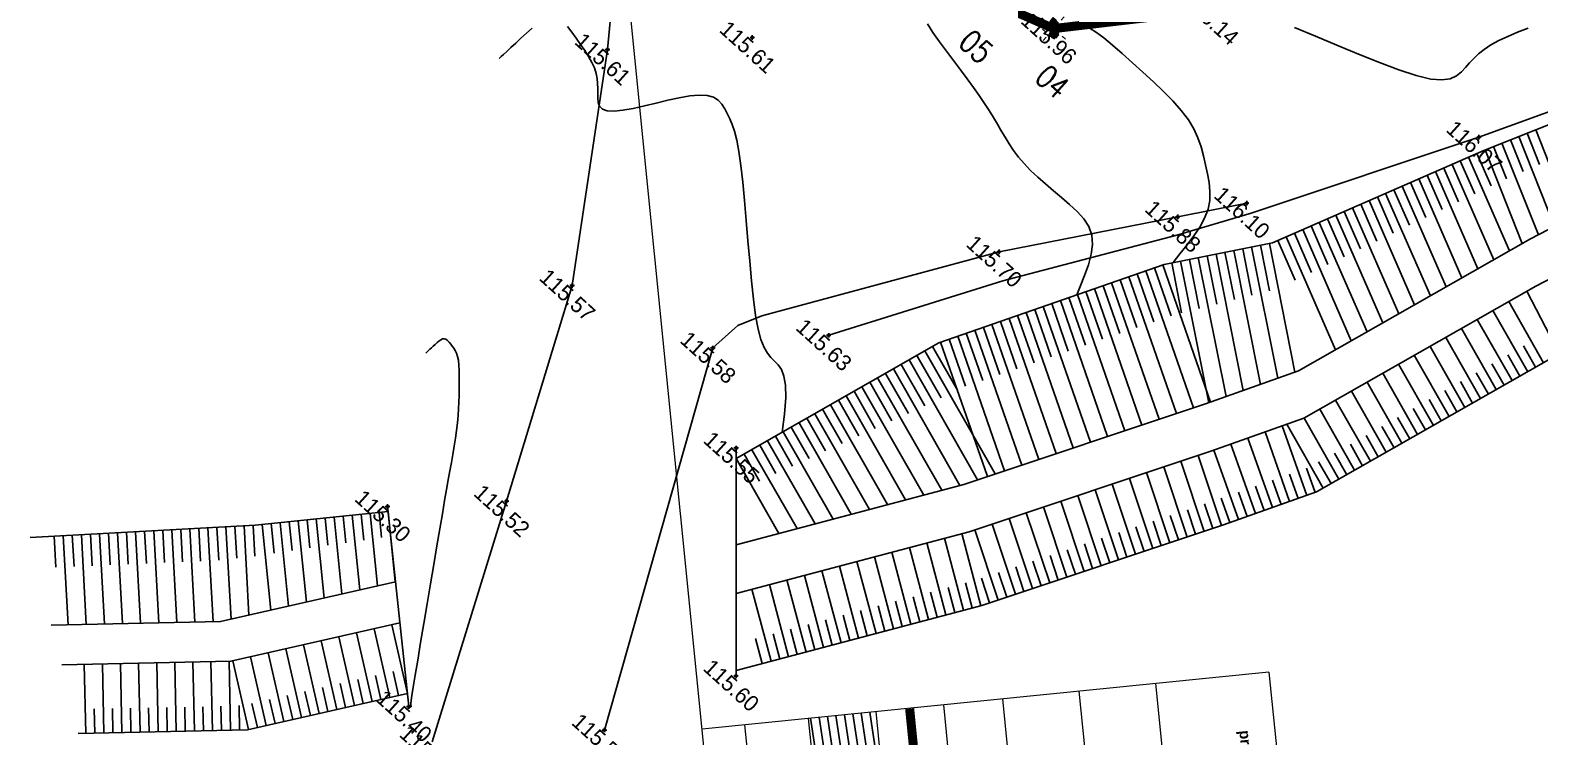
# Model space of a CAD drawing. Extents: x -85466713 to -87592, y -94413748 to -55832.
# Drawn here: x -196662.43 to -196629.07, y -55964.8 to -55949.19 of the extents above; entities that cross this region are included whole.
import ezdxf
from ezdxf.enums import TextEntityAlignment as Align

# ---------------------------------------------------------------- set-up
doc = ezdxf.new("R2010")
doc.units = 0
doc.header["$MEASUREMENT"] = 0
doc.header["$PDMODE"] = 34
doc.header["$PDSIZE"] = 0.05
doc.linetypes.add('ACAD_ISO04W100', pattern=[30, 24, -3, 0, -3])
doc.linetypes.add('DASHED', pattern=[70, 50, -20])
for name, color, linetype in [('0_coordinates', 1, 'Continuous'), ('0_PROP.trama', 251, 'Continuous'), ('0_PROPfinal', 4, 'Continuous'), ('CV', 8, 'Continuous'), ('CVD', 6, 'Continuous'), ('LEVTP_BERMA', 6, 'Continuous'), ('LEVTP_MURO', 1, 'Continuous'), ('LEVTP_RIBEIRA', 8, 'Continuous'), ('POINTS', 2, 'Continuous'), ('Z', 1, 'Continuous')]:
    doc.layers.add(name, color=color, linetype=linetype)
doc.layers.add('0_folha', color=7, linetype='Continuous', lineweight=9)
doc.layers.add('0_Limites_Terreno', color=30, linetype='DASHED', lineweight=35)
doc.styles.add('coordinates', font='romans', dxfattribs={"width": 0.8})
doc.styles.add('creativespace', font='GOTHIC.TTF')

# ---------------------------------------------------------------- blocks, each defined once
blk = doc.blocks.new('mk_02')
at = {"linetype": 'ACAD_ISO04W100', "ltscale": 0.001}
for points in [[(-0.25, 0.25), (0, 0.25), (0, 0), (-0.25, 0)], [(0.25, -0.25), (0, -0.25), (0, 0), (0.25, 0)]]:
    blk.add_hatch(color=9, dxfattribs=at).paths.add_polyline_path(points)
for p, q in [((0, -0.5), (0, 0.5)), ((-0.5, 0), (0.5, 0)), ((-0.25, 0.25), (0.25, 0.25)), ((-0.25, 0.25), (-0.25, -0.25)), ((0.25, 0.25), (0.25, -0.25)), ((-0.25, -0.25), (0.25, -0.25))]:
    blk.add_line(p, q, dxfattribs=at)
blk = doc.blocks.new('20240619.EP_LA_V04s.muro')
at = {"layer": '0_PROP.trama'}
h = blk.add_hatch(dxfattribs=at)
h.set_pattern_fill('ANSI31', color=5, scale=1.5, angle=-42.143)
h.set_pattern_definition([(320.71392, (-87648.0531, -65741.7079), (0.11872367, 0.14512388), [])])
h.paths.add_polyline_path([(-87791.329, -65636.76), (-87792.336, -65637.872), (-87790.111, -65639.885), (-87789.105, -65638.773)])
at = {"layer": '0_folha'}
for p, q in [((-87766.484, -65664.448), (-87843.777, -65594.503)), ((-87785.471, -65630.286), (-87793.918, -65639.621))]:
    blk.add_line(p, q, dxfattribs=at)
at = {"layer": '0_folha', "color": 7}
for p, q in [((-87785.471, -65630.286), (-87762.924, -65650.69)), ((-87787.162, -65632.155), (-87764.615, -65652.558)), ((-87788.303, -65633.416), (-87760.868, -65658.242)), ((-87789.444, -65634.676), (-87762.009, -65659.503)), ((-87790.323, -65635.648), (-87772.833, -65651.475)), ((-87790.323, -65635.648), (-87772.833, -65651.475)), ((-87791.329, -65636.76), (-87773.839, -65652.587)), ((-87792.336, -65637.872), (-87774.846, -65653.699)), ((-87792.336, -65637.872), (-87774.846, -65653.699)), ((-87793.285, -65638.921), (-87765.85, -65663.748))]:
    blk.add_line(p, q, dxfattribs=at)
at = {"layer": '0_Limites_Terreno', "ltscale": 0.02, "const_width": 0.2, "flags": 128}
blk.add_lwpolyline([(-87781.781, -65601.29), (-87775.512, -65593.673), (-87769.826, -65586.055), (-87769.145, -65585.075), (-87800.258, -65566.932), (-87824.885, -65599.053), (-87825.775, -65600.168), (-87821.282, -65605.131), (-87819.31, -65607.764), (-87816.323, -65611.177), (-87813.849, -65613.468), (-87811.47, -65615.392), (-87806.577, -65618.912), (-87801.091, -65622.497), (-87799.787, -65623.349), (-87798.54, -65622.935), (-87796.168, -65620.22), (-87792.158, -65615.619), (-87787.572, -65608.837)], close=True, dxfattribs=at)
blk.add_lwpolyline([(-87790.818, -65636.211), (-87788.601, -65638.217)], dxfattribs=at)
at = {"layer": 'CV', "linetype": 'Continuous'}
for points in [[(-87790.774, -65615.893, 0), (-87790.883, -65616.115, 0), (-87790.982, -65616.329, 0), (-87791.067, -65616.531, 0), (-87791.133, -65616.72, 0), (-87791.133, -65616.72, 0), (-87791.178, -65616.891, 0), (-87791.204, -65617.048, 0), (-87791.216, -65617.193, 0), (-87791.219, -65617.331, 0), (-87791.217, -65617.466, 0), (-87791.217, -65617.466, 0), (-87791.217, -65617.6, 0), (-87791.237, -65617.736, 0), (-87791.297, -65617.875, 0), (-87791.416, -65618.019, 0), (-87791.613, -65618.169, 0), (-87791.613, -65618.169, 0), (-87791.903, -65618.327, 0), (-87792.272, -65618.49, 0), (-87792.699, -65618.659, 0), (-87793.167, -65618.831, 0), (-87793.654, -65619.004, 0), (-87793.654, -65619.004, 0), (-87794.141, -65619.177, 0), (-87794.609, -65619.344, 0)], [(-87800.677, -65624.73, 0), (-87800.46, -65624.793, 0), (-87800.218, -65624.846, 0), (-87799.964, -65624.895, 0), (-87799.964, -65624.895, 0), (-87799.709, -65624.943, 0), (-87799.458, -65624.991, 0), (-87799.215, -65625.04, 0), (-87798.982, -65625.088, 0), (-87798.766, -65625.137, 0), (-87798.766, -65625.137, 0), (-87798.566, -65625.186, 0), (-87798.382, -65625.235, 0), (-87798.21, -65625.285, 0), (-87798.045, -65625.334, 0), (-87797.884, -65625.384, 0), (-87797.884, -65625.384, 0), (-87797.723, -65625.433, 0), (-87797.559, -65625.48, 0), (-87797.39, -65625.523, 0), (-87797.211, -65625.558, 0), (-87797.02, -65625.583, 0), (-87797.02, -65625.583, 0), (-87796.816, -65625.598, 0), (-87796.599, -65625.603, 0), (-87796.374, -65625.602, 0), (-87796.142, -65625.595, 0), (-87795.908, -65625.586, 0), (-87795.908, -65625.586, 0), (-87795.674, -65625.578, 0), (-87795.446, -65625.581, 0), (-87795.229, -65625.604, 0), (-87795.03, -65625.657, 0), (-87794.854, -65625.751, 0), (-87794.854, -65625.751, 0), (-87794.705, -65625.893, 0), (-87794.58, -65626.075, 0), (-87794.471, -65626.288, 0), (-87794.375, -65626.52, 0), (-87794.284, -65626.764, 0), (-87794.284, -65626.764, 0), (-87794.215, -65626.953, 0)], [(-87797.002, -65633.572, 0), (-87797.232, -65633.242, 0), (-87797.459, -65632.95, 0), (-87797.459, -65632.95, 0), (-87797.65, -65632.749, 0), (-87797.81, -65632.625, 0), (-87797.947, -65632.558, 0), (-87798.069, -65632.53, 0), (-87798.183, -65632.522, 0), (-87798.183, -65632.522, 0), (-87798.297, -65632.514, 0), (-87798.42, -65632.495, 0), (-87798.56, -65632.451, 0), (-87798.727, -65632.37, 0), (-87798.929, -65632.241, 0), (-87798.929, -65632.241, 0), (-87799.171, -65632.055, 0), (-87799.449, -65631.82, 0), (-87799.752, -65631.548, 0), (-87800.073, -65631.252, 0), (-87800.403, -65630.944, 0), (-87800.403, -65630.944, 0), (-87800.733, -65630.635, 0), (-87801.055, -65630.337, 0), (-87801.358, -65630.061, 0), (-87801.636, -65629.816, 0), (-87801.879, -65629.614, 0), (-87801.879, -65629.614, 0), (-87802.081, -65629.461, 0), (-87802.248, -65629.351, 0), (-87802.39, -65629.272, 0), (-87802.513, -65629.215, 0), (-87802.629, -65629.169, 0), (-87802.629, -65629.169, 0), (-87802.742, -65629.126, 0), (-87802.858, -65629.093, 0), (-87802.976, -65629.082, 0), (-87803.099, -65629.103, 0), (-87803.228, -65629.166, 0), (-87803.228, -65629.166, 0), (-87803.363, -65629.279, 0), (-87803.505, -65629.434, 0), (-87803.65, -65629.621, 0), (-87803.799, -65629.83, 0), (-87803.95, -65630.049, 0), (-87803.95, -65630.049, 0), (-87804.1, -65630.268, 0), (-87804.246, -65630.475, 0), (-87804.387, -65630.658, 0), (-87804.518, -65630.804, 0), (-87804.636, -65630.903, 0), (-87804.636, -65630.903, 0), (-87804.738, -65630.945, 0), (-87804.828, -65630.94, 0), (-87804.909, -65630.898, 0), (-87804.983, -65630.832, 0), (-87805.054, -65630.754, 0), (-87805.054, -65630.754, 0), (-87805.125, -65630.674, 0), (-87805.199, -65630.596, 0), (-87805.281, -65630.522, 0), (-87805.374, -65630.452, 0), (-87805.482, -65630.39, 0), (-87805.482, -65630.39, 0), (-87805.608, -65630.336, 0), (-87805.748, -65630.289, 0), (-87805.9, -65630.248, 0), (-87806.058, -65630.21, 0), (-87806.221, -65630.173, 0), (-87806.221, -65630.173, 0), (-87806.383, -65630.138, 0), (-87806.54, -65630.112, 0)], [(-87807.095, -65630.66, 0), (-87807.111, -65630.825, 0), (-87807.111, -65630.825, 0), (-87807.126, -65630.991, 0), (-87807.14, -65631.149, 0), (-87807.153, -65631.295, 0), (-87807.164, -65631.42, 0), (-87807.173, -65631.519, 0), (-87807.173, -65631.519, 0), (-87807.179, -65631.587, 0), (-87807.182, -65631.628, 0), (-87807.184, -65631.649, 0)], [(-87799.042, -65643.606, 0), (-87799.04, -65643.603, 0), (-87799.038, -65643.601, 0), (-87799.035, -65643.599, 0), (-87799.033, -65643.596, 0), (-87799.031, -65643.593, 0), (-87799.029, -65643.591, 0), (-87799.029, -65643.591, 0), (-87799.027, -65643.59, 0), (-87799.026, -65643.589, 0), (-87799.025, -65643.588, 0), (-87799.024, -65643.587, 0), (-87799.023, -65643.585, 0), (-87799.023, -65643.585, 0), (-87799.021, -65643.583, 0), (-87799.019, -65643.58, 0), (-87799.018, -65643.577, 0), (-87799.017, -65643.573, 0), (-87799.018, -65643.57, 0), (-87799.018, -65643.57, 0), (-87799.02, -65643.566, 0), (-87799.025, -65643.562, 0), (-87799.03, -65643.558, 0), (-87799.037, -65643.554, 0), (-87799.044, -65643.55, 0), (-87799.044, -65643.55, 0), (-87799.052, -65643.543, 0), (-87799.07, -65643.522, 0), (-87799.106, -65643.471, 0), (-87799.171, -65643.375, 0), (-87799.273, -65643.219, 0), (-87799.273, -65643.219, 0), (-87799.418, -65642.994, 0), (-87799.601, -65642.709, 0), (-87799.813, -65642.38, 0), (-87800.042, -65642.02, 0), (-87800.281, -65641.646, 0), (-87800.281, -65641.646, 0), (-87800.521, -65641.271, 0), (-87800.755, -65640.904, 0), (-87800.978, -65640.555, 0), (-87801.184, -65640.233, 0), (-87801.366, -65639.945, 0), (-87801.366, -65639.945, 0), (-87801.523, -65639.699, 0), (-87801.656, -65639.488, 0), (-87801.772, -65639.303, 0), (-87801.877, -65639.135, 0), (-87801.976, -65638.976, 0), (-87801.976, -65638.976, 0), (-87802.075, -65638.82, 0), (-87802.173, -65638.665, 0), (-87802.27, -65638.514, 0), (-87802.368, -65638.369, 0), (-87802.464, -65638.232, 0), (-87802.464, -65638.232, 0), (-87802.56, -65638.104, 0), (-87802.655, -65637.985, 0), (-87802.75, -65637.871, 0), (-87802.845, -65637.761, 0), (-87802.939, -65637.654, 0), (-87802.939, -65637.654, 0), (-87803.033, -65637.547, 0), (-87803.125, -65637.444, 0), (-87803.215, -65637.349, 0), (-87803.299, -65637.265, 0), (-87803.378, -65637.196, 0), (-87803.378, -65637.196, 0), (-87803.45, -65637.145, 0), (-87803.515, -65637.109, 0), (-87803.576, -65637.085, 0), (-87803.633, -65637.068, 0), (-87803.69, -65637.055, 0), (-87803.69, -65637.055, 0), (-87803.745, -65637.043, 0), (-87803.799, -65637.034, 0), (-87803.848, -65637.031, 0), (-87803.892, -65637.035, 0), (-87803.927, -65637.051, 0), (-87803.927, -65637.051, 0), (-87803.953, -65637.08, 0), (-87803.97, -65637.12, 0), (-87803.982, -65637.168, 0), (-87803.989, -65637.222, 0), (-87803.994, -65637.279, 0), (-87803.994, -65637.279, 0), (-87804, -65637.335, 0), (-87804.004, -65637.39, 0), (-87804.009, -65637.439, 0), (-87804.013, -65637.482, 0), (-87804.016, -65637.516, 0), (-87804.016, -65637.516, 0), (-87804.018, -65637.539, 0), (-87804.019, -65637.553, 0), (-87804.02, -65637.561, 0)]]:
    blk.add_polyline3d(points, dxfattribs=at)
at = {"layer": 'CVD', "linetype": 'Continuous'}
blk.add_polyline3d([(-87793.117, -65625.002, 0), (-87793.118, -65624.995, 0), (-87793.134, -65624.749, 0), (-87793.134, -65624.749, 0), (-87793.15, -65624.498, 0), (-87793.171, -65624.253, 0), (-87793.205, -65624.019, 0), (-87793.256, -65623.802, 0), (-87793.332, -65623.605, 0), (-87793.332, -65623.605, 0), (-87793.436, -65623.435, 0), (-87793.564, -65623.285, 0), (-87793.71, -65623.152, 0), (-87793.868, -65623.03, 0), (-87794.033, -65622.914, 0), (-87794.033, -65622.914, 0), (-87794.199, -65622.799, 0), (-87794.371, -65622.688, 0), (-87794.555, -65622.587, 0), (-87794.757, -65622.5, 0), (-87794.983, -65622.43, 0), (-87794.983, -65622.43, 0), (-87795.237, -65622.382, 0), (-87795.514, -65622.352, 0), (-87795.81, -65622.336, 0), (-87796.117, -65622.329, 0), (-87796.43, -65622.327, 0), (-87796.43, -65622.327, 0), (-87796.743, -65622.326, 0), (-87797.045, -65622.327, 0), (-87797.327, -65622.332, 0), (-87797.577, -65622.343, 0), (-87797.785, -65622.363, 0), (-87797.785, -65622.363, 0), (-87797.946, -65622.393, 0)], dxfattribs=at)
at = {"layer": 'LEVTP_BERMA', "linetype": 'Continuous'}
for p, q in [((-87787.101, -65612.981), (-87789.962, -65618.406)), ((-87789.962, -65618.406), (-87792.566, -65623.027)), ((-87792.789, -65622.931), (-87793.717, -65624.18)), ((-87793.717, -65624.18), (-87796.126, -65627.402)), ((-87793.459, -65624.488), (-87795.633, -65627.816)), ((-87805.541, -65629.892), (-87809.241, -65624.964)), ((-87796.126, -65627.402), (-87799.061, -65631.967)), ((-87795.633, -65627.816), (-87797.68, -65631.295)), ((-87802.622, -65634.284), (-87805.541, -65629.892)), ((-87799.061, -65631.967), (-87799.311, -65632.483)), ((-87799.311, -65632.483), (-87799.39, -65633.219)), ((-87799.39, -65633.219), (-87795.503, -65641.086)), ((-87800.5, -65638.787), (-87802.622, -65634.284)), ((-87798.149, -65643.836), (-87800.5, -65638.787))]:
    blk.add_line(p, q, dxfattribs=at)
at = {"layer": 'LEVTP_MURO', "linetype": 'Continuous'}
for p, q in [((-87792.566, -65623.027), (-87793.459, -65624.488)), ((-87794.15, -65638.247), (-87797.525, -65634.512)), ((-87802.371, -65640.64), (-87799.056, -65643.603))]:
    blk.add_line(p, q, dxfattribs=at)
at = {"layer": 'LEVTP_RIBEIRA', "color": 1, "linetype": 'Continuous', "elevation": 115.552}
for points in [[(-87797.367, -65634.687), (-87795.763, -65629.786), (-87793.234, -65625.159), (-87791.78, -65623.201), (-87789.685, -65618.554), (-87786.973, -65613.043), (-87785.302, -65610.599)], [(-87794.228, -65638.161), (-87791.166, -65633.449), (-87788.398, -65628.545), (-87787.365, -65626.627), (-87785.521, -65621.023), (-87783.336, -65615.166), (-87781.917, -65613.09)]]:
    blk.add_lwpolyline(points, dxfattribs=at)
at = {"layer": 'LEVTP_RIBEIRA', "color": 120, "linetype": 'Continuous', "elevation": 115.552}
for points in [[(-87796.092, -65636.097), (-87793.255, -65631.732), (-87790.488, -65626.828), (-87789.455, -65624.911), (-87787.61, -65619.306), (-87785.426, -65613.449), (-87784.088, -65611.492)], [(-87795.37, -65636.897), (-87792.466, -65632.428), (-87789.699, -65627.524), (-87788.665, -65625.607), (-87786.821, -65620.002), (-87784.636, -65614.145), (-87783.246, -65612.112)]]:
    blk.add_lwpolyline(points, dxfattribs=at)
at = {"layer": 'LEVTP_RIBEIRA', "linetype": 'Continuous'}
for points in [[(-87789.14, -65617.447), (-87787.262, -65618.372)], [(-87789.317, -65617.806), (-87787.402, -65618.748)], [(-87789.229, -65617.626), (-87788.565, -65617.953)], [(-87789.494, -65618.165), (-87787.542, -65619.125)], [(-87789.405, -65617.985), (-87788.729, -65618.318)], [(-87789.582, -65618.344), (-87788.893, -65618.683)], [(-87789.754, -65618.705), (-87789.04, -65619.027)], [(-87789.67, -65618.523), (-87787.676, -65619.505)], [(-87789.918, -65619.07), (-87789.191, -65619.398)], [(-87789.836, -65618.888), (-87787.778, -65619.815)], [(-87790.082, -65619.435), (-87789.342, -65619.768)], [(-87790, -65619.252), (-87787.903, -65620.197)], [(-87790.247, -65619.799), (-87789.493, -65620.139)], [(-87790.165, -65619.617), (-87788.029, -65620.58)], [(-87790.411, -65620.164), (-87789.643, -65620.51)], [(-87790.329, -65619.982), (-87788.155, -65620.962)], [(-87790.493, -65620.346), (-87788.281, -65621.344)], [(-87785.426, -65620.769), (-87786.893, -65620.222)], [(-87790.658, -65620.711), (-87788.406, -65621.726)], [(-87790.576, -65620.529), (-87789.794, -65620.881)], [(-87785.561, -65621.146), (-87787.037, -65620.66)], [(-87790.822, -65621.076), (-87788.532, -65622.108)], [(-87790.74, -65620.893), (-87789.945, -65621.251)], [(-87785.686, -65621.526), (-87787.162, -65621.04)], [(-87785.623, -65621.336), (-87786.14, -65621.166)], [(-87790.987, -65621.44), (-87788.658, -65622.49)], [(-87790.904, -65621.258), (-87790.096, -65621.622)], [(-87785.811, -65621.905), (-87787.287, -65621.42)], [(-87791.151, -65621.805), (-87788.784, -65622.872)], [(-87791.069, -65621.623), (-87790.247, -65621.993)], [(-87785.936, -65622.285), (-87787.412, -65621.8)], [(-87785.749, -65621.716), (-87786.265, -65621.545)], [(-87791.315, -65622.17), (-87788.91, -65623.254)], [(-87791.233, -65621.987), (-87790.398, -65622.364)], [(-87786.061, -65622.665), (-87787.537, -65622.179)], [(-87785.874, -65622.095), (-87786.39, -65621.925)], [(-87791.397, -65622.352), (-87790.549, -65622.734)], [(-87785.999, -65622.475), (-87786.515, -65622.305)], [(-87791.562, -65622.717), (-87790.7, -65623.105)], [(-87791.48, -65622.534), (-87789.035, -65623.636)], [(-87786.186, -65623.045), (-87787.662, -65622.559)], [(-87786.124, -65622.855), (-87786.64, -65622.685)], [(-87791.726, -65623.081), (-87790.85, -65623.476)], [(-87791.644, -65622.899), (-87789.161, -65624.018)], [(-87786.311, -65623.425), (-87787.788, -65622.939)], [(-87786.249, -65623.235), (-87786.765, -65623.065)], [(-87791.94, -65623.417), (-87791.118, -65624.027)], [(-87791.821, -65623.256), (-87789.494, -65624.984)], [(-87786.436, -65623.805), (-87787.913, -65623.319)], [(-87786.374, -65623.615), (-87786.891, -65623.445)], [(-87792.179, -65623.738), (-87791.34, -65624.361)], [(-87792.06, -65623.577), (-87789.686, -65625.34)], [(-87786.561, -65624.185), (-87788.038, -65623.699)], [(-87786.499, -65623.995), (-87787.016, -65623.825)], [(-87792.417, -65624.059), (-87791.562, -65624.694)], [(-87792.298, -65623.898), (-87789.878, -65625.696)], [(-87786.687, -65624.565), (-87788.163, -65624.079)], [(-87792.656, -65624.38), (-87791.784, -65625.027)], [(-87792.536, -65624.22), (-87790.07, -65626.051)], [(-87786.812, -65624.945), (-87788.288, -65624.459)], [(-87786.624, -65624.375), (-87787.141, -65624.205)], [(-87792.894, -65624.701), (-87792.006, -65625.361)], [(-87792.775, -65624.541), (-87790.261, -65626.407)], [(-87786.937, -65625.325), (-87788.413, -65624.839)], [(-87786.749, -65624.755), (-87787.266, -65624.585)], [(-87793.133, -65625.022), (-87792.229, -65625.693)], [(-87793.013, -65624.862), (-87790.453, -65626.763)], [(-87786.874, -65625.135), (-87787.391, -65624.965)], [(-87793.344, -65625.361), (-87792.359, -65625.899)], [(-87793.248, -65625.185), (-87790.432, -65626.725)], [(-87787.062, -65625.705), (-87788.538, -65625.219)], [(-87786.999, -65625.515), (-87787.516, -65625.345)], [(-87793.536, -65625.712), (-87792.552, -65626.25)], [(-87793.44, -65625.536), (-87790.627, -65627.074)], [(-87787.187, -65626.085), (-87788.663, -65625.599)], [(-87787.124, -65625.895), (-87787.641, -65625.725)], [(-87793.728, -65626.063), (-87792.746, -65626.6)], [(-87793.632, -65625.887), (-87790.823, -65627.422)], [(-87787.474, -65626.829), (-87788.908, -65626.056)], [(-87787.312, -65626.465), (-87788.854, -65625.957)], [(-87787.249, -65626.275), (-87787.777, -65626.101)], [(-87793.92, -65626.414), (-87792.939, -65626.95)], [(-87793.824, -65626.238), (-87791.02, -65627.771)], [(-87787.664, -65627.181), (-87789.098, -65626.408)], [(-87787.379, -65626.653), (-87787.881, -65626.382)], [(-87794.112, -65626.765), (-87793.133, -65627.3)], [(-87794.016, -65626.589), (-87791.217, -65628.119)], [(-87787.853, -65627.533), (-87789.287, -65626.761)], [(-87787.569, -65627.005), (-87788.071, -65626.735)], [(-87794.304, -65627.116), (-87793.326, -65627.65)], [(-87794.208, -65626.94), (-87791.413, -65628.468)], [(-87788.043, -65627.885), (-87789.477, -65627.113)], [(-87787.759, -65627.357), (-87788.26, -65627.087)], [(-87794.495, -65627.467), (-87793.52, -65628)], [(-87794.399, -65627.291), (-87791.61, -65628.816)], [(-87788.233, -65628.237), (-87789.667, -65627.465)], [(-87787.948, -65627.709), (-87788.45, -65627.439)], [(-87794.687, -65627.818), (-87793.713, -65628.35)], [(-87794.591, -65627.642), (-87791.806, -65629.164)], [(-87788.424, -65628.589), (-87789.847, -65627.786)], [(-87788.138, -65628.061), (-87788.64, -65627.791)], [(-87794.879, -65628.169), (-87793.907, -65628.7)], [(-87794.783, -65627.993), (-87792.003, -65629.513)], [(-87788.62, -65628.937), (-87790.043, -65628.134)], [(-87788.328, -65628.413), (-87788.83, -65628.143)], [(-87795.071, -65628.52), (-87794.1, -65629.05)], [(-87794.975, -65628.344), (-87792.2, -65629.861)], [(-87788.817, -65629.286), (-87790.24, -65628.483)], [(-87788.522, -65628.763), (-87789.02, -65628.482)], [(-87795.167, -65628.695), (-87792.396, -65630.21)], [(-87789.013, -65629.634), (-87790.436, -65628.831)], [(-87788.718, -65629.112), (-87789.216, -65628.831)], [(-87795.359, -65629.046), (-87792.593, -65630.558)], [(-87795.263, -65628.871), (-87794.294, -65629.4)], [(-87789.21, -65629.983), (-87790.633, -65629.18)], [(-87788.915, -65629.46), (-87789.413, -65629.179)], [(-87795.551, -65629.397), (-87792.789, -65630.906)], [(-87795.455, -65629.222), (-87794.487, -65629.75)], [(-87795.743, -65629.748), (-87792.986, -65631.255)], [(-87795.647, -65629.573), (-87794.681, -65630.1)], [(-87789.406, -65630.331), (-87790.829, -65629.528)], [(-87789.112, -65629.808), (-87789.61, -65629.527)], [(-87795.874, -65630.125), (-87792.898, -65631.099)], [(-87795.812, -65629.935), (-87794.757, -65630.28)], [(-87789.603, -65630.679), (-87791.026, -65629.876)], [(-87789.308, -65630.157), (-87789.806, -65629.876)], [(-87795.999, -65630.505), (-87793.098, -65631.454)], [(-87795.936, -65630.315), (-87794.908, -65630.652)], [(-87789.8, -65631.028), (-87791.223, -65630.225)], [(-87789.505, -65630.505), (-87790.003, -65630.224)], [(-87796.061, -65630.695), (-87795.059, -65631.023)], [(-87789.996, -65631.376), (-87791.419, -65630.573)], [(-87789.701, -65630.853), (-87790.199, -65630.572)], [(-87796.185, -65631.075), (-87795.216, -65631.392)], [(-87796.123, -65630.885), (-87793.304, -65631.808)], [(-87790.193, -65631.724), (-87791.616, -65630.921)], [(-87789.898, -65631.202), (-87790.396, -65630.921)], [(-87796.31, -65631.456), (-87795.376, -65631.761)], [(-87796.247, -65631.266), (-87793.53, -65632.155)], [(-87790.389, -65632.073), (-87791.812, -65631.27)], [(-87790.094, -65631.55), (-87790.592, -65631.269)], [(-87796.434, -65631.836), (-87795.536, -65632.13)], [(-87796.372, -65631.646), (-87793.755, -65632.502)], [(-87790.586, -65632.421), (-87792.009, -65631.618)], [(-87790.291, -65631.899), (-87790.789, -65631.617)], [(-87796.496, -65632.026), (-87793.981, -65632.849)], [(-87790.782, -65632.769), (-87792.205, -65631.966)], [(-87790.488, -65632.247), (-87790.986, -65631.966)], [(-87796.62, -65632.406), (-87794.207, -65633.196)], [(-87796.558, -65632.216), (-87795.696, -65632.498)], [(-87790.979, -65633.118), (-87792.402, -65632.315)], [(-87790.684, -65632.595), (-87791.182, -65632.314)], [(-87796.745, -65632.786), (-87794.432, -65633.543)], [(-87796.683, -65632.596), (-87795.856, -65632.867)], [(-87791.177, -65633.466), (-87792.557, -65632.568)], [(-87790.881, -65632.944), (-87791.379, -65632.663)], [(-87796.869, -65633.166), (-87794.658, -65633.89)], [(-87796.807, -65632.976), (-87796.015, -65633.235)], [(-87791.395, -65633.801), (-87792.775, -65632.904)], [(-87791.077, -65633.292), (-87791.577, -65633.01)], [(-87796.931, -65633.356), (-87796.175, -65633.604)], [(-87791.613, -65634.136), (-87792.993, -65633.239)], [(-87791.286, -65633.633), (-87791.769, -65633.319)], [(-87797.056, -65633.737), (-87796.335, -65633.973)], [(-87796.994, -65633.547), (-87794.883, -65634.237)], [(-87791.831, -65634.472), (-87793.211, -65633.575)], [(-87791.504, -65633.969), (-87791.987, -65633.655)], [(-87797.18, -65634.117), (-87796.495, -65634.341)], [(-87797.118, -65633.927), (-87795.109, -65634.584)], [(-87792.049, -65634.807), (-87793.429, -65633.91)], [(-87791.722, -65634.304), (-87792.205, -65633.99)], [(-87797.305, -65634.497), (-87796.655, -65634.71)], [(-87797.242, -65634.307), (-87795.334, -65634.931)], [(-87792.267, -65635.142), (-87793.647, -65634.245)], [(-87791.94, -65634.639), (-87792.423, -65634.325)], [(-87797.367, -65634.687), (-87795.56, -65635.278)], [(-87792.484, -65635.478), (-87793.865, -65634.581)], [(-87792.158, -65634.975), (-87792.641, -65634.661)], [(-87792.702, -65635.813), (-87794.083, -65634.916)], [(-87792.376, -65635.31), (-87792.859, -65634.996)], [(-87792.92, -65636.149), (-87794.301, -65635.252)], [(-87792.593, -65635.646), (-87793.077, -65635.332)], [(-87793.138, -65636.484), (-87794.519, -65635.587)], [(-87792.811, -65635.981), (-87793.295, -65635.667)], [(-87793.356, -65636.819), (-87794.737, -65635.922)], [(-87793.029, -65636.316), (-87793.513, -65636.002)], [(-87793.574, -65637.155), (-87794.955, -65636.258)], [(-87793.247, -65636.652), (-87793.731, -65636.338)], [(-87793.792, -65637.49), (-87795.173, -65636.593)], [(-87793.465, -65636.987), (-87793.949, -65636.673)], [(-87793.683, -65637.323), (-87794.166, -65637.009)], [(-87793.901, -65637.658), (-87794.384, -65637.344)], [(-87802.286, -65640.716), (-87801.127, -65641.76)], [(-87802.688, -65641.162), (-87802.263, -65641.544)], [(-87802.554, -65641.013), (-87801.359, -65642.089)], [(-87802.42, -65640.865), (-87802.008, -65641.236)], [(-87802.955, -65641.459), (-87802.518, -65641.853)], [(-87802.821, -65641.31), (-87801.59, -65642.419)], [(-87803.223, -65641.756), (-87802.773, -65642.161)], [(-87803.089, -65641.608), (-87801.822, -65642.749)], [(-87803.491, -65642.054), (-87803.028, -65642.47)], [(-87803.357, -65641.905), (-87802.053, -65643.079)], [(-87803.892, -65642.499), (-87802.516, -65643.739)], [(-87803.758, -65642.351), (-87803.283, -65642.779)], [(-87803.624, -65642.202), (-87802.285, -65643.409)], [(-87799.274, -65643.409), (-87800.548, -65642.514)], [(-87804.16, -65642.797), (-87802.748, -65644.068)], [(-87804.026, -65642.648), (-87803.538, -65643.087)], [(-87799.503, -65643.736), (-87800.778, -65642.842)], [(-87804.436, -65643.086), (-87803.033, -65644.475)], [(-87804.295, -65642.944), (-87803.813, -65643.422)], [(-87799.733, -65644.063), (-87801.007, -65643.169)], [(-87804.858, -65643.512), (-87804.342, -65644.024)], [(-87804.717, -65643.37), (-87803.266, -65644.807)], [(-87804.577, -65643.228), (-87804.077, -65643.723)], [(-87799.963, -65644.391), (-87801.237, -65643.497)], [(-87799.388, -65643.572), (-87799.834, -65643.259)], [(-87805.14, -65643.796), (-87804.625, -65644.306)], [(-87804.999, -65643.654), (-87803.523, -65645.115)], [(-87800.193, -65644.718), (-87801.467, -65643.824)], [(-87799.618, -65643.9), (-87800.064, -65643.587)], [(-87805.421, -65644.081), (-87804.909, -65644.587)], [(-87805.28, -65643.939), (-87803.814, -65645.39)], [(-87800.422, -65645.046), (-87801.697, -65644.151)], [(-87799.848, -65644.227), (-87800.294, -65643.914)], [(-87805.843, -65644.507), (-87804.396, -65645.94)], [(-87805.702, -65644.365), (-87805.194, -65644.868)], [(-87805.562, -65644.223), (-87804.105, -65645.665)], [(-87800.652, -65645.373), (-87801.927, -65644.479)], [(-87800.078, -65644.554), (-87800.524, -65644.241)], [(-87806.125, -65644.791), (-87804.687, -65646.215)], [(-87805.984, -65644.649), (-87805.479, -65645.149)], [(-87800.882, -65645.7), (-87802.156, -65644.806)], [(-87800.308, -65644.882), (-87800.754, -65644.569)], [(-87806.406, -65645.075), (-87804.978, -65646.49)], [(-87806.265, -65644.933), (-87805.764, -65645.43)], [(-87801.112, -65646.028), (-87802.386, -65645.134)], [(-87800.537, -65645.209), (-87800.983, -65644.896)], [(-87806.828, -65645.502), (-87806.333, -65645.992)], [(-87806.687, -65645.36), (-87805.269, -65646.764)], [(-87806.547, -65645.218), (-87806.049, -65645.711)], [(-87801.629, -65646.633), (-87802.673, -65645.527)], [(-87801.342, -65646.355), (-87802.616, -65645.461)], [(-87800.767, -65645.537), (-87801.213, -65645.224)], [(-87807.11, -65645.786), (-87806.618, -65646.273)], [(-87806.969, -65645.644), (-87805.56, -65647.039)], [(-87801.92, -65646.908), (-87802.964, -65645.802)], [(-87800.997, -65645.864), (-87801.443, -65645.551)], [(-87807.391, -65646.07), (-87806.903, -65646.554)], [(-87807.25, -65645.928), (-87805.851, -65647.314)], [(-87802.21, -65647.182), (-87803.255, -65646.077)], [(-87801.483, -65646.496), (-87801.857, -65646.101)], [(-87801.227, -65646.192), (-87801.673, -65645.879)], [(-87802.501, -65647.457), (-87803.545, -65646.351)], [(-87801.774, -65646.77), (-87802.14, -65646.383)], [(-87802.792, -65647.732), (-87803.836, -65646.626)], [(-87802.065, -65647.045), (-87802.43, -65646.658)], [(-87803.374, -65648.281), (-87804.418, -65647.175)], [(-87803.083, -65648.006), (-87804.127, -65646.901)], [(-87802.356, -65647.32), (-87802.721, -65646.933)], [(-87803.664, -65648.556), (-87804.709, -65647.45)], [(-87802.937, -65647.869), (-87803.303, -65647.482)], [(-87802.647, -65647.594), (-87803.012, -65647.207)], [(-87803.955, -65648.83), (-87804.999, -65647.725)], [(-87803.228, -65648.144), (-87803.594, -65647.757)], [(-87803.519, -65648.418), (-87803.884, -65648.031)], [(-87803.81, -65648.693), (-87804.175, -65648.306)]]:
    blk.add_lwpolyline(points, dxfattribs=at)
at = {"layer": 'LEVTP_RIBEIRA', "color": 1, "linetype": 'Continuous'}
for points in [[(-87802.286, -65640.716), (-87804.262, -65642.91), (-87807.766, -65646.449)], [(-87799.274, -65643.409), (-87801.355, -65646.374), (-87804.076, -65648.944)]]:
    blk.add_lwpolyline(points, dxfattribs=at)
at = {"layer": 'LEVTP_RIBEIRA', "color": 120, "linetype": 'Continuous'}
for points in [[(-87801.124, -65641.755), (-87803.402, -65645.001), (-87806.123, -65647.571)], [(-87800.442, -65642.364), (-87802.642, -65645.498), (-87805.362, -65648.068)]]:
    blk.add_lwpolyline(points, dxfattribs=at)
at = {"layer": 'POINTS'}
for p in [(-87789.962, -65618.406, 116.075), (-87792.789, -65622.931, 116.101), (-87793.717, -65624.18, 115.876), (-87796.126, -65627.402, 115.696), (-87803.347, -65627.549, 115.609), (-87805.541, -65629.892, 115.614), (-87797.68, -65631.295, 115.63), (-87799.39, -65633.219, 115.582), (-87802.622, -65634.284, 115.566), (-87797.525, -65634.512, 115.552), (-87794.15, -65638.247, 115.596), (-87800.5, -65638.787, 115.516), (-87802.371, -65640.64, 115.296), (-87795.503, -65641.086, 115.534), (-87799.056, -65643.603, 115.398)]:
    blk.add_point(p, dxfattribs=at)
at = {"layer": '0_coordinates', "linetype": 'Continuous', "xscale": 0.7, "yscale": 0.7, "zscale": 0.7}
blk.add_blockref('mk_02', (-87798.54, -65622.935), dxfattribs=at)
at = {"layer": '0_coordinates', "color": 3, "linetype": 'Continuous', "style": 'coordinates', "width": 0.8}
for s, p in [('04', (-87798.113, -65624.073)), ('05', (-87799.886, -65624.63))]:
    blk.add_text(s, height=0.5, dxfattribs=at).set_placement(p)
at = {"layer": '0_folha', "color": 7, "insert": (-87784.929, -65631.507), "char_height": 0.24, "width": 16, "attachment_point": 1, "rotation": 317.857, "style": 'creativespace'}
blk.add_mtext('{\\fCentury Gothic|b1|i0|c0|p34;projecto|}', dxfattribs=at)
at = {"layer": 'Z'}
for s, p in [(' 116.07', (-87789.962, -65618.806, 116.075)), (' 116.14', (-87796.168, -65620.62, 116.142)), (' 115.96', (-87798.54, -65623.335, 115.958)), (' 116.10', (-87792.789, -65623.331, 116.101)), (' 115.88', (-87793.717, -65624.58, 115.876)), (' 115.70', (-87796.126, -65627.802, 115.696)), (' 115.61', (-87803.347, -65627.949, 115.609)), (' 115.61', (-87805.541, -65630.292, 115.614)), (' 115.63', (-87797.68, -65631.695, 115.63)), (' 115.58', (-87799.39, -65633.619, 115.582)), (' 115.57', (-87802.622, -65634.684, 115.566)), (' 115.55', (-87797.525, -65634.912, 115.552)), (' 115.60', (-87794.15, -65638.647, 115.596)), (' 115.52', (-87800.5, -65639.187, 115.516)), (' 115.30', (-87802.371, -65641.04, 115.296)), (' 115.53', (-87795.503, -65641.486, 115.534)), (' 115.40', (-87799.056, -65644.003, 115.398)), (' 115.52', (-87798.149, -65644.236, 115.518))]:
    blk.add_text(s, height=0.35, dxfattribs=at).set_placement(p, align=Align.CENTER)

msp = doc.modelspace()

# ---------------------------------------------------------------- block references
at = {"layer": '0_PROPfinal', "linetype": 'Continuous', "rotation": 317.8569578479464}
msp.add_blockref('20240619.EP_LA_V04s.muro', (-87507.723, -66202.984), dxfattribs=at)

doc.saveas('drawing.dxf')
